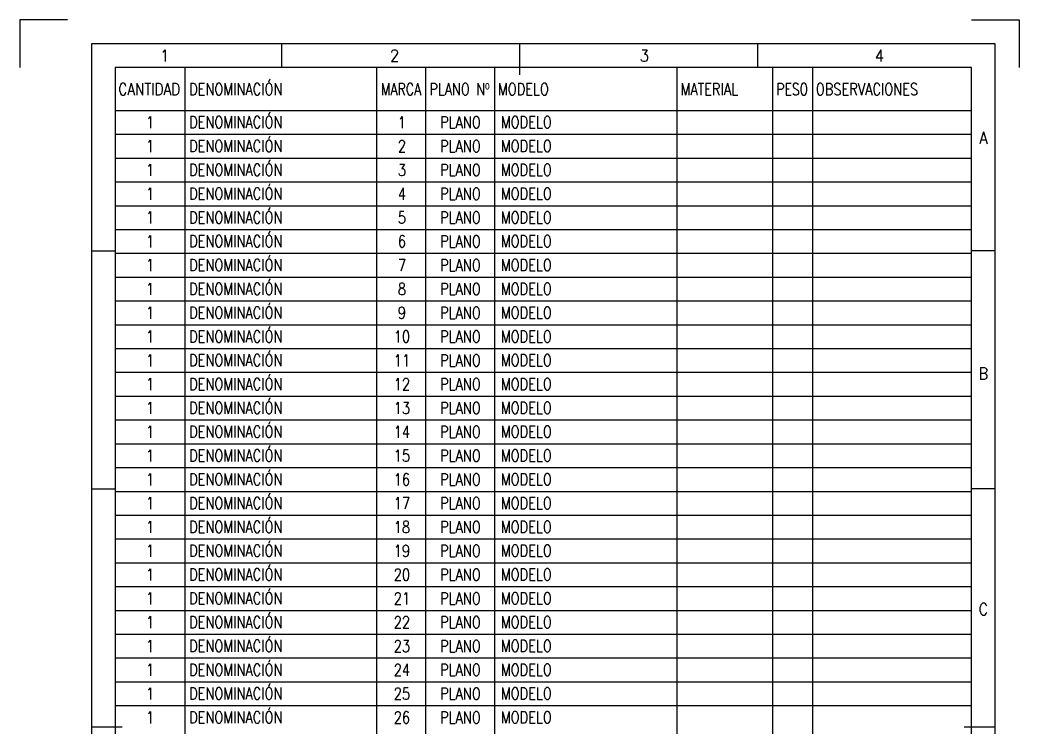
# Paper-space layout 'Lista de piezas separada' of a CAD drawing. Header units: millimetres. Extents: x 0 to 210, y 0 to 297.
# Drawn here: x 0 to 210, y 148.5 to 297 of the extents above; entities that cross this region are included whole.
import ezdxf
from ezdxf.enums import TextEntityAlignment as Align

# ---------------------------------------------------------------- set-up
doc = ezdxf.new("R2010")
doc.units = ezdxf.units.MM
doc.header["$LTSCALE"] = 0.4
for name, color, linetype in [('01 Cajetín grueso 0.35', 7, 'Continuous'), ('01 Despiece fino 0.18', 5, 'Continuous'), ('01 Marco fino 0.18', 5, 'Continuous'), ('01 Marco grueso 0.35', 7, 'Continuous')]:
    doc.layers.add(name, color=color, linetype=linetype)
doc.layers.add('Marco corte', color=5, linetype='Continuous', plot=False)
doc.styles.add('UNE00', font='romans.shx', dxfattribs={"width": 0.9})
doc.styles.add('UNE25', font='romans.shx', dxfattribs={"width": 0.9, "height": 2.5})

psp = doc.layouts.new('Lista de piezas separada')

# ---------------------------------------------------------------- linework, layer by layer
at = {"layer": '01 Cajetín grueso 0.35'}
psp.add_line((20, 278), (200, 278), dxfattribs=at)
at = {"layer": '01 Despiece fino 0.18'}
for p, q in [((34.73, 53), (34.73, 287)), ((75, 53), (75, 287)), ((85.34, 53), (85.34, 287)), ((99.85, 53), (99.85, 287)), ((138.12, 53), (138.12, 287)), ((158.28, 53), (158.28, 287)), ((166.66, 53), (166.66, 287)), ((20, 273), (200, 273)), ((20, 268), (200, 268)), ((20, 263), (200, 263)), ((20, 258), (200, 258)), ((20, 253), (200, 253)), ((20, 248), (200, 248)), ((20, 243), (200, 243)), ((20, 238), (200, 238)), ((20, 233), (200, 233)), ((20, 228), (200, 228)), ((20, 223), (200, 223)), ((20, 218), (200, 218)), ((20, 213), (200, 213)), ((20, 208), (200, 208)), ((20, 203), (200, 203)), ((20, 198), (200, 198)), ((20, 193), (200, 193)), ((20, 188), (200, 188)), ((20, 183), (200, 183)), ((20, 178), (200, 178)), ((20, 173), (200, 173)), ((20, 168), (200, 168)), ((20, 163), (200, 163)), ((20, 158), (200, 158)), ((20, 153), (200, 153))]:
    psp.add_line(p, q, dxfattribs=at)
at = {"layer": '01 Marco fino 0.18'}
for p, q in [((55, 292), (55, 287)), ((155, 292), (155, 287)), ((15, 248.5), (20, 248.5)), ((205, 248.5), (200, 248.5)), ((15, 198.5), (20, 198.5)), ((205, 198.5), (200, 198.5))]:
    psp.add_line(p, q, dxfattribs=at)
psp.add_lwpolyline([(15, 5), (205, 5), (205, 292), (15, 292)], close=True, dxfattribs=at)
at = {"layer": '01 Marco grueso 0.35'}
for p, q in [((105, 292), (105, 285.5)), ((21.5, 148.5), (15, 148.5)), ((205, 148.5), (198.5, 148.5))]:
    psp.add_line(p, q, dxfattribs=at)
psp.add_lwpolyline([(20, 10), (200, 10), (200, 287), (20, 287)], close=True, dxfattribs=at)
at = {"layer": 'Marco corte'}
for points in [[(10, 297), (0, 297), (0, 287)], [(200, 297), (210, 297), (210, 287)]]:
    psp.add_lwpolyline(points, dxfattribs=at)

# ---------------------------------------------------------------- texts
at = {"layer": '01 Despiece fino 0.18', "style": 'UNE00'}
for s, width, p, p2 in [('CANTIDAD', 0.769384, (20.67, 281.22), (33.68, 281.22)), ('MARCA', 0.706218, (75.85, 281.22), (84.34, 281.22)), ('PLANO Nº', 0.698283, (86.07, 281.22), (98.71, 281.22)), ('PESO', 0.708104, (159.01, 281.22), (165.67, 281.22))]:
    psp.add_text(s, height=2.5, dxfattribs=dict(at, width=width)).set_placement(p, p2, align=Align.FIT)
at = {"layer": '01 Despiece fino 0.18', "style": 'UNE00', "width": 0.8}
for s, p in [('DENOMINACIÓN', (35.55, 281.22)), ('MODELO', (100.47, 281.22)), ('MATERIAL', (138.86, 281.22)), ('OBSERVACIONES', (167.28, 281.22)), ('DENOMINACIÓN', (35.55, 274.28)), ('MODELO', (101.08, 274.28)), ('DENOMINACIÓN', (35.55, 269.28)), ('MODELO', (101.08, 269.28)), ('DENOMINACIÓN', (35.55, 264.28)), ('MODELO', (101.08, 264.28)), ('DENOMINACIÓN', (35.55, 259.28)), ('MODELO', (101.08, 259.28)), ('DENOMINACIÓN', (35.55, 254.28)), ('MODELO', (101.08, 254.28)), ('DENOMINACIÓN', (35.55, 249.28)), ('MODELO', (101.08, 249.28)), ('DENOMINACIÓN', (35.55, 244.28)), ('MODELO', (101.08, 244.28)), ('DENOMINACIÓN', (35.55, 239.28)), ('MODELO', (101.08, 239.28)), ('DENOMINACIÓN', (35.55, 234.28)), ('MODELO', (101.08, 234.28)), ('DENOMINACIÓN', (35.55, 229.28)), ('MODELO', (101.08, 229.28)), ('DENOMINACIÓN', (35.55, 224.28)), ('MODELO', (101.08, 224.28)), ('DENOMINACIÓN', (35.55, 219.28)), ('MODELO', (101.08, 219.28)), ('DENOMINACIÓN', (35.55, 214.28)), ('MODELO', (101.08, 214.28)), ('DENOMINACIÓN', (35.55, 209.28)), ('MODELO', (101.08, 209.28)), ('DENOMINACIÓN', (35.55, 204.28)), ('MODELO', (101.08, 204.28)), ('DENOMINACIÓN', (35.55, 199.28)), ('MODELO', (101.08, 199.28)), ('DENOMINACIÓN', (35.55, 194.28)), ('MODELO', (101.08, 194.28)), ('DENOMINACIÓN', (35.55, 189.28)), ('MODELO', (101.08, 189.28)), ('DENOMINACIÓN', (35.55, 184.28)), ('MODELO', (101.08, 184.28)), ('DENOMINACIÓN', (35.55, 179.28)), ('MODELO', (101.08, 179.28)), ('DENOMINACIÓN', (35.55, 174.28)), ('MODELO', (101.08, 174.28)), ('DENOMINACIÓN', (35.55, 169.28)), ('MODELO', (101.08, 169.28)), ('DENOMINACIÓN', (35.55, 164.28)), ('MODELO', (101.08, 164.28)), ('DENOMINACIÓN', (35.55, 159.28)), ('MODELO', (101.08, 159.28)), ('DENOMINACIÓN', (35.55, 154.28)), ('MODELO', (101.08, 154.28)), ('DENOMINACIÓN', (35.55, 149.28)), ('MODELO', (101.08, 149.28))]:
    psp.add_text(s, height=2.5, dxfattribs=at).set_placement(p)
for s, p in [('1', (27.36, 275.5)), ('1', (80.28, 275.5)), ('PLANO', (92.59, 275.5)), ('1', (27.36, 270.5)), ('2', (80.28, 270.5)), ('PLANO', (92.59, 270.5)), ('1', (27.36, 265.5)), ('3', (80.28, 265.5)), ('PLANO', (92.59, 265.5)), ('1', (27.36, 260.5)), ('4', (80.28, 260.5)), ('PLANO', (92.59, 260.5)), ('1', (27.36, 255.5)), ('5', (80.28, 255.5)), ('PLANO', (92.59, 255.5)), ('1', (27.36, 250.5)), ('6', (80.28, 250.5)), ('PLANO', (92.59, 250.5)), ('1', (27.36, 245.5)), ('7', (80.28, 245.5)), ('PLANO', (92.59, 245.5)), ('1', (27.36, 240.5)), ('8', (80.28, 240.5)), ('PLANO', (92.59, 240.5)), ('1', (27.36, 235.5)), ('9', (80.28, 235.5)), ('PLANO', (92.59, 235.5)), ('1', (27.36, 230.5)), ('10', (80.28, 230.5)), ('PLANO', (92.59, 230.5)), ('1', (27.36, 225.5)), ('11', (80.28, 225.5)), ('PLANO', (92.59, 225.5)), ('1', (27.36, 220.5)), ('12', (80.28, 220.5)), ('PLANO', (92.59, 220.5)), ('1', (27.36, 215.5)), ('13', (80.28, 215.5)), ('PLANO', (92.59, 215.5)), ('1', (27.36, 210.5)), ('14', (80.28, 210.5)), ('PLANO', (92.59, 210.5)), ('1', (27.36, 205.5)), ('15', (80.28, 205.5)), ('PLANO', (92.59, 205.5)), ('1', (27.36, 200.5)), ('16', (80.28, 200.5)), ('PLANO', (92.59, 200.5)), ('1', (27.36, 195.5)), ('17', (80.28, 195.5)), ('PLANO', (92.59, 195.5)), ('1', (27.36, 190.5)), ('18', (80.28, 190.5)), ('PLANO', (92.59, 190.5)), ('1', (27.36, 185.5)), ('19', (80.28, 185.5)), ('PLANO', (92.59, 185.5)), ('1', (27.36, 180.5)), ('20', (80.28, 180.5)), ('PLANO', (92.59, 180.5)), ('1', (27.36, 175.5)), ('21', (80.28, 175.5)), ('PLANO', (92.59, 175.5)), ('1', (27.36, 170.5)), ('22', (80.28, 170.5)), ('PLANO', (92.59, 170.5)), ('1', (27.36, 165.5)), ('23', (80.28, 165.5)), ('PLANO', (92.59, 165.5)), ('1', (27.36, 160.5)), ('24', (80.28, 160.5)), ('PLANO', (92.59, 160.5)), ('1', (27.36, 155.5)), ('25', (80.28, 155.5)), ('PLANO', (92.59, 155.5)), ('1', (27.36, 150.5)), ('26', (80.28, 150.5)), ('PLANO', (92.59, 150.5))]:
    psp.add_text(s, height=2.5, dxfattribs=at).set_placement(p, align=Align.MIDDLE)
at = {"layer": '01 Marco fino 0.18', "style": 'UNE25', "width": 0.9}
for s, p in [('1', (30.42, 289.5)), ('2', (78.75, 289.5)), ('3', (131.25, 289.5)), ('4', (180.65, 289.5)), ('A', (202.5, 272.25)), ('B', (202.5, 222.75)), ('C', (202.5, 173.25))]:
    psp.add_text(s, height=2.5, dxfattribs=at).set_placement(p, align=Align.MIDDLE)

doc.saveas('drawing.dxf')
